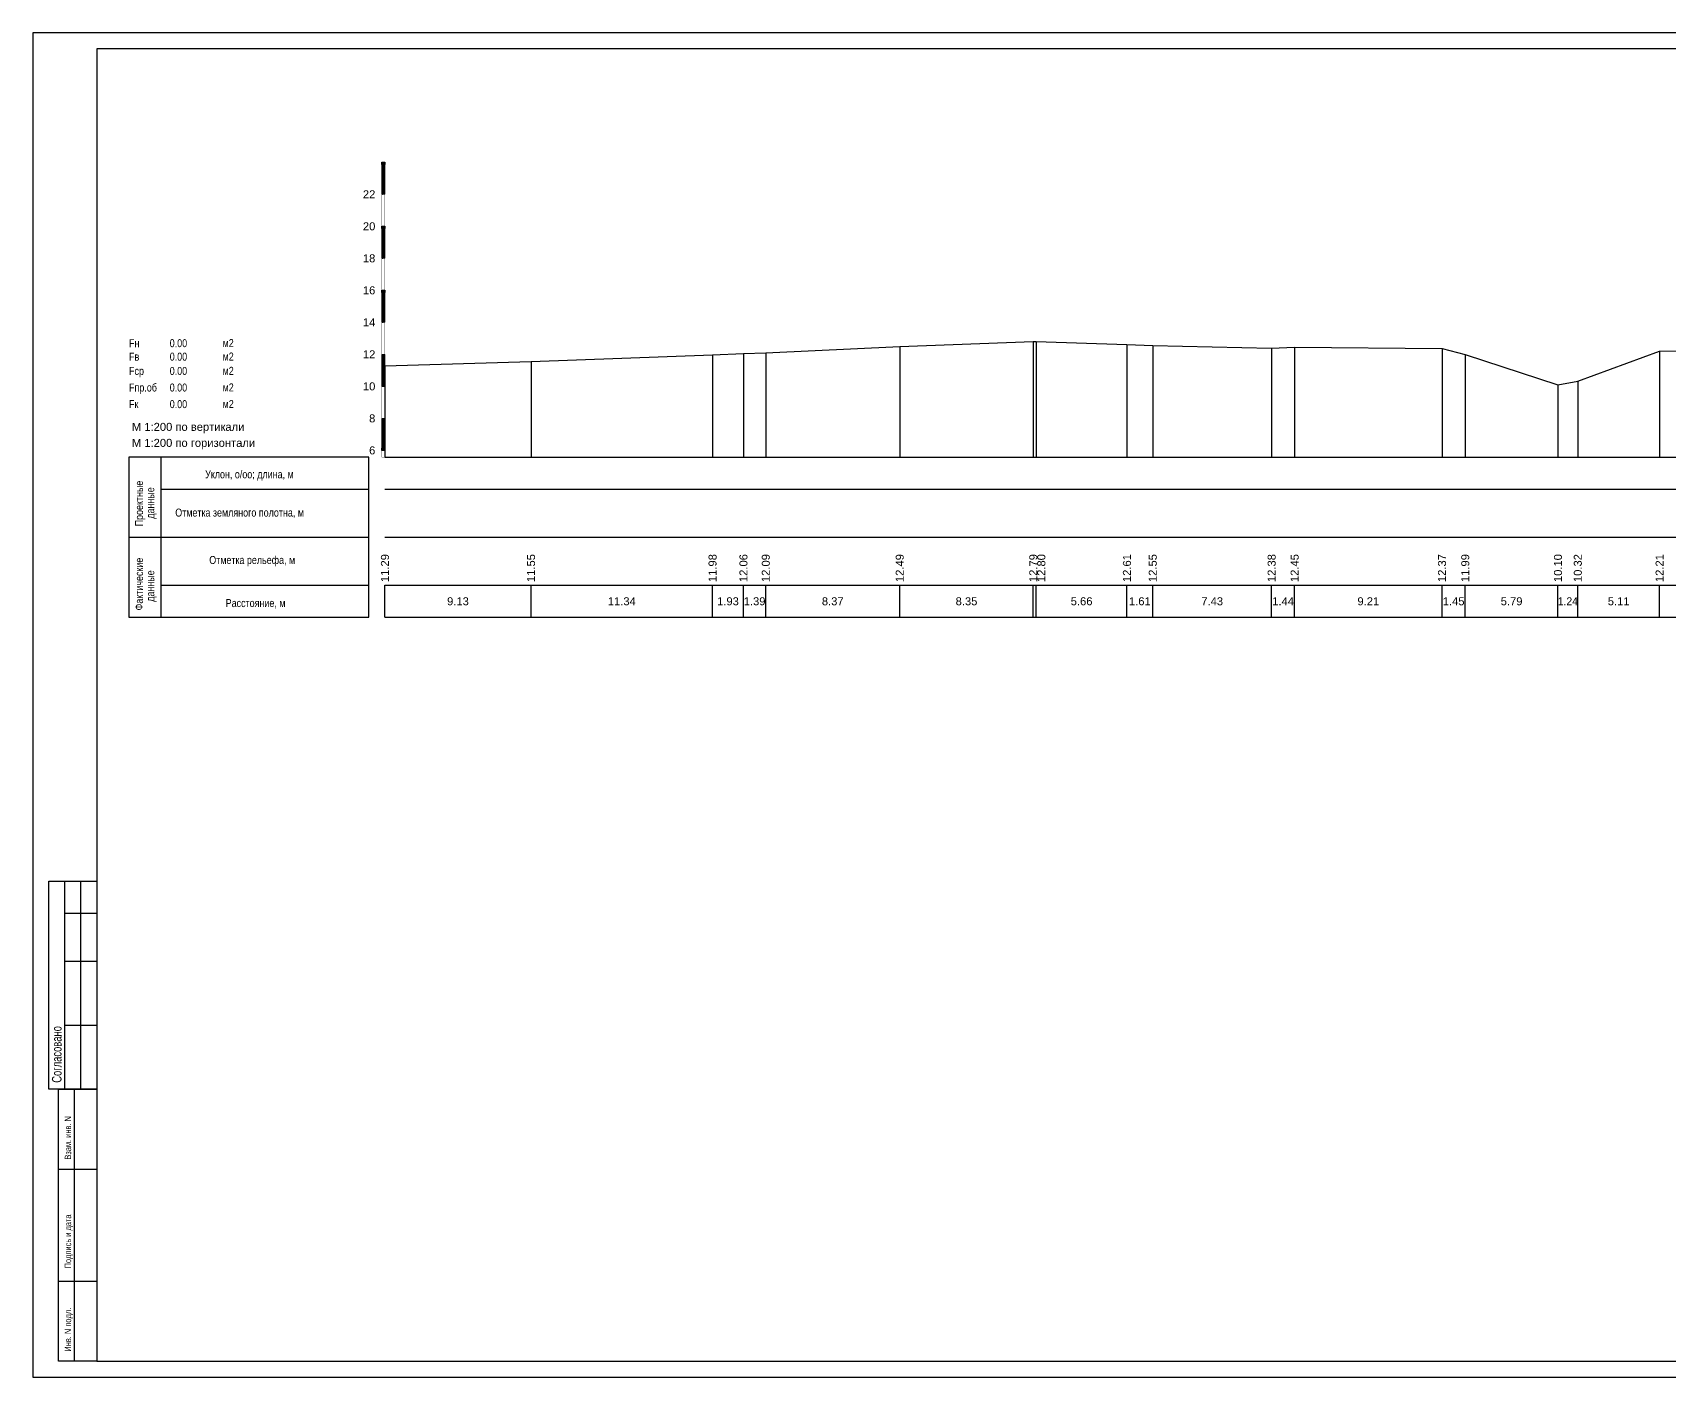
# Model space of a CAD drawing. Header units: millimetres. Extents: x 0 to 285450075, y -3000605 to 8125189010.
# Drawn here: x 8882476 to 8984700, y -37047 to 46953 of the extents above; entities that cross this region are included whole.
import ezdxf
from ezdxf.enums import TextEntityAlignment as Align

# ---------------------------------------------------------------- set-up
doc = ezdxf.new("R2010")
doc.units = ezdxf.units.MM
for name, color, linetype in [('Код_510', 7, 'Continuous'), ('Линейка абсолютных высот', 7, 'Continuous'), ('Объем выемки', 7, 'Continuous'), ('Объем кюветов', 7, 'Continuous'), ('Объем насыпи', 7, 'Continuous'), ('Объем присыпных обочин', 7, 'Continuous'), ('Объем срезки растительного слоя', 7, 'Continuous'), ('Таблица', 7, 'Continuous'), ('Черный поперечник', 3, 'Continuous')]:
    doc.layers.add(name, color=color, linetype=linetype)
doc.styles.get("Standard").update_dxf_attribs({"font": 'arial.ttf'})
pattern_1 = [(45.00000125, (7571675.8465, 9455.686), (-5.303301186, 5.303300954), []), (135.00000034, (7571675.8465, 9455.686), (-5.30330104, -5.3033011), [])]

msp = doc.modelspace()

# ---------------------------------------------------------------- hatches: boundary and pattern name
at = {"layer": 'Линейка абсолютных высот'}
h = msp.add_hatch(dxfattribs=at)
h.set_pattern_fill('ANSI37', scale=60.000002, style=0)
h.set_pattern_definition(pattern_1)
h.paths.add_polyline_path([(8904475.8936, 36860.2647), (8904475.8936, 38860.2647), (8904275.8936, 38860.2647), (8904275.8936, 36860.2647)])
h = msp.add_hatch(dxfattribs=at)
h.set_pattern_fill('ANSI37', scale=60.000002, style=0)
h.set_pattern_definition(pattern_1)
h.paths.add_polyline_path([(8904475.8936, 32860.2647), (8904475.8936, 34860.2647), (8904275.8936, 34860.2647), (8904275.8936, 32860.2647)])
h = msp.add_hatch(dxfattribs=at)
h.set_pattern_fill('ANSI37', scale=60.000002, style=0)
h.set_pattern_definition(pattern_1)
h.paths.add_polyline_path([(8904475.8936, 28860.2647), (8904475.8936, 30860.2647), (8904275.8936, 30860.2647), (8904275.8936, 28860.2647)])
h = msp.add_hatch(dxfattribs=at)
h.set_pattern_fill('ANSI37', scale=60.000002, style=0)
h.set_pattern_definition(pattern_1)
h.paths.add_polyline_path([(8904475.8936, 24860.2647), (8904475.8936, 26860.2647), (8904275.8936, 26860.2647), (8904275.8936, 24860.2647)])
h = msp.add_hatch(dxfattribs=at)
h.set_pattern_fill('ANSI37', scale=60.000002, style=0)
h.set_pattern_definition(pattern_1)
h.paths.add_polyline_path([(8904475.8936, 20860.2647), (8904475.8936, 22860.2647), (8904275.8936, 22860.2647), (8904275.8936, 20860.2647)])

# ---------------------------------------------------------------- linework, layer by layer
for p, q in [((8884475.8465, -19046.6388), (8884475.8465, -6046.6388)), ((8885475.8465, -19046.6388), (8885475.8465, -6046.6388)), ((8884475.8465, -8046.6388), (8886475.8465, -8046.6388)), ((8884475.8465, -11046.6388), (8886475.8465, -11046.6388)), ((8884475.8465, -15046.6388), (8886475.8465, -15046.6388)), ((8885075.8465, -36046.6388), (8885075.8465, -19046.6388)), ((8884075.8465, -24046.6388), (8886475.8465, -24046.6388)), ((8884075.8465, -31046.6388), (8886475.8465, -31046.6388))]:
    msp.add_line(p, q)
at = {"flags": 128}
for points in [[(8882475.8465, -37046.6388), (9120075.8465, -37046.6388), (9120075.8465, 46953.3612), (8882475.8465, 46953.3612)], [(8886475.8465, -36046.6388), (9119075.8465, -36046.6388), (9119075.8465, 45953.3612), (8886475.8465, 45953.3612)]]:
    msp.add_lwpolyline(points, close=True, dxfattribs=at)
for points in [[(8886475.8465, -19046.6388), (8883475.8465, -19046.6388), (8883475.8465, -6046.6388), (8886475.8465, -6046.6388)], [(8886475.8465, -36046.6388), (8884075.8465, -36046.6388), (8884075.8465, -19046.6388), (8886475.8465, -19046.6388)]]:
    msp.add_lwpolyline(points, dxfattribs=at)
at = {"layer": 'Код_510'}
for p, q in [((8904475.8465, 10433.7233), (8904475.8465, 12433.7233)), ((8913601.3987, 10433.7233), (8913601.3987, 12433.7233)), ((8924939.9201, 10433.7233), (8924939.9201, 12433.7233)), ((8926868.693, 10433.7233), (8926868.693, 12433.7233)), ((8928263.2883, 10433.7233), (8928263.2883, 12433.7233)), ((8936630.0825, 10433.7233), (8936630.0825, 12433.7233)), ((8944975.1065, 10433.7233), (8944975.1065, 12433.7233)), ((8945162.8219, 10433.7233), (8945162.8219, 12433.7233)), ((8950822.7952, 10433.7233), (8950822.7952, 12433.7233)), ((8952435.4886, 10433.7233), (8952435.4886, 12433.7233)), ((8959861.6465, 10433.7233), (8959861.6465, 12433.7233)), ((8961298.7831, 10433.7233), (8961298.7831, 12433.7233)), ((8970504.6309, 10433.7233), (8970504.6309, 12433.7233)), ((8971955.8348, 10433.7233), (8971955.8348, 12433.7233)), ((8977746.4614, 10433.7233), (8977746.4614, 12433.7233)), ((8978985.041, 10433.7233), (8978985.041, 12433.7233)), ((8984093.3415, 10433.7233), (8984093.3415, 12433.7233))]:
    msp.add_line(p, q, dxfattribs=at)
at = {"layer": 'Линейка абсолютных высот', "color": 7, "const_width": 20, "flags": 128}
for points in [[(8904475.8936, 36860.2647), (8904475.8936, 38860.2647), (8904275.8936, 38860.2647), (8904275.8936, 36860.2647), (8904475.8936, 36860.2647)], [(8904475.8936, 34860.2647), (8904475.8936, 36860.2647), (8904275.8936, 36860.2647), (8904275.8936, 34860.2647), (8904475.8936, 34860.2647)], [(8904475.8936, 32860.2647), (8904475.8936, 34860.2647), (8904275.8936, 34860.2647), (8904275.8936, 32860.2647), (8904475.8936, 32860.2647)], [(8904475.8936, 30860.2647), (8904475.8936, 32860.2647), (8904275.8936, 32860.2647), (8904275.8936, 30860.2647), (8904475.8936, 30860.2647)], [(8904475.8936, 28860.2647), (8904475.8936, 30860.2647), (8904275.8936, 30860.2647), (8904275.8936, 28860.2647), (8904475.8936, 28860.2647)], [(8904475.8936, 26860.2647), (8904475.8936, 28860.2647), (8904275.8936, 28860.2647), (8904275.8936, 26860.2647), (8904475.8936, 26860.2647)], [(8904475.8936, 24860.2647), (8904475.8936, 26860.2647), (8904275.8936, 26860.2647), (8904275.8936, 24860.2647), (8904475.8936, 24860.2647)], [(8904475.8936, 22860.2647), (8904475.8936, 24860.2647), (8904275.8936, 24860.2647), (8904275.8936, 22860.2647), (8904475.8936, 22860.2647)], [(8904475.8936, 20860.2647), (8904475.8936, 22860.2647), (8904275.8936, 22860.2647), (8904275.8936, 20860.2647), (8904475.8936, 20860.2647)], [(8904475.8936, 20433.7233), (8904475.8936, 20860.2647), (8904275.8936, 20860.2647), (8904275.8936, 20433.7233), (8904475.8936, 20433.7233)]]:
    msp.add_lwpolyline(points, dxfattribs=at)
at = {"layer": 'Таблица'}
for p, q in [((8904475.8465, 20433.7233), (9100874.8495, 20433.7233)), ((8904475.8465, 18433.7233), (9100874.8495, 18433.7233)), ((8904475.8465, 15433.7233), (9100874.8495, 15433.7233)), ((8904475.8465, 12433.7233), (9100874.8495, 12433.7233)), ((8904475.8465, 10433.7233), (9100874.8495, 10433.7233))]:
    msp.add_line(p, q, dxfattribs=at)
at = {"layer": 'Таблица', "linetype": 'Continuous', "flags": 128}
for points in [[(8903475.8465, 20433.7233), (8888475.8465, 20433.7233)], [(8888475.8465, 20433.7233), (8888475.8465, 10433.7233)], [(8890475.8465, 20433.7233), (8890475.8465, 10433.7233)], [(8903475.8465, 10433.7233), (8903475.8465, 20433.7233)], [(8890475.8465, 18433.7233), (8903475.8465, 18433.7233)], [(8888475.8465, 15433.7233), (8903475.8465, 15433.7233)], [(8890475.8465, 12433.7233), (8903475.8465, 12433.7233)], [(8888475.8465, 10433.7233), (8903475.8465, 10433.7233)]]:
    msp.add_lwpolyline(points, dxfattribs=at)
at = {"layer": 'Черный поперечник', "color": 7}
for p, q in [((8944975.1065, 27654.5716), (8944975.1065, 20433.7233)), ((8945162.8219, 27656.1724), (8945162.8219, 20433.7233)), ((8924939.9201, 26836.0516), (8924939.9201, 20433.7233)), ((8926868.693, 26917.8035), (8926868.693, 20433.7233)), ((8928263.2883, 26955.2065), (8928263.2883, 20433.7233)), ((8936630.0825, 27351.5134), (8936630.0825, 20433.7233)), ((8950822.7952, 27466.4026), (8950822.7952, 20433.7233)), ((8952435.4886, 27414.0386), (8952435.4886, 20433.7233)), ((8959861.6465, 27244.2577), (8959861.6465, 20433.7233)), ((8961298.7831, 27306.2585), (8961298.7831, 20433.7233)), ((8970504.6309, 27230.3021), (8970504.6309, 20433.7233)), ((8971955.8348, 26846.483), (8971955.8348, 20433.7233)), ((8984093.3415, 27068.999), (8984093.3415, 20433.7233)), ((8904475.8465, 26148.0496), (8904475.8465, 20433.7233)), ((8913601.3987, 26408.364), (8913601.3987, 20433.7233)), ((8977746.4614, 24964.0059), (8977746.4614, 20433.7233)), ((8978985.041, 25181.1723), (8978985.041, 20433.7233))]:
    msp.add_line(p, q, dxfattribs=at)
at = {"layer": 'Черный поперечник', "flags": 128}
msp.add_lwpolyline([(8904475.8465, 26148.0496), (8913601.3987, 26408.364), (8924939.9201, 26836.0516), (8926868.693, 26917.8035), (8928263.2883, 26955.2065), (8936630.0825, 27351.5134), (8944975.1065, 27654.5716), (8945162.8219, 27656.1724), (8950822.7952, 27466.4026), (8952435.4886, 27414.0386), (8959861.6465, 27244.2577), (8961298.7831, 27306.2585), (8970504.6309, 27230.3021), (8971955.8348, 26846.483), (8977746.4614, 24964.0059), (8978985.041, 25181.1723), (8984093.3415, 27068.999), (8994078.729, 27086.5134)], dxfattribs=at)

# ---------------------------------------------------------------- texts
for s, height, width, p in [('Согласовано', 600, 0.7, (8884275.8465, -18646.6388)), ('Взам. инв. N', 400, 0.8, (8884875.8465, -23446.6388)), ('Подпись и дата', 400, 0.8, (8884875.8465, -30246.6388)), ('Инв. N подл.', 400, 0.8, (8884875.8465, -35446.6388))]:
    msp.add_text(s, height=height, rotation=90.000002391, dxfattribs=dict(width=width)).set_placement(p)
at = {"layer": 'Код_510'}
for s, p in [('11.29', (8904475.8465, 12633.7233)), ('11.55', (8913601.3987, 12633.7233)), ('11.98', (8924939.9201, 12633.7233)), ('12.06', (8926868.693, 12633.7233)), ('12.09', (8928263.2883, 12633.7233)), ('12.49', (8936630.0825, 12633.7233)), ('12.79', (8944975.1065, 12633.7233)), ('12.80', (8945475.1066, 12633.7233)), ('12.61', (8950822.7952, 12633.7233)), ('12.55', (8952435.4886, 12633.7233)), ('12.38', (8959861.6465, 12633.7233)), ('12.45', (8961298.7831, 12633.7233)), ('12.37', (8970504.6309, 12633.7233)), ('11.99', (8971955.8348, 12633.7233)), ('10.10', (8977746.4614, 12633.7233)), ('10.32', (8978985.041, 12633.7233)), ('12.21', (8984093.3415, 12633.7233))]:
    msp.add_text(s, height=500, rotation=90.000002391, dxfattribs=at).set_placement(p, align=Align.MIDDLE_LEFT)
for s, p in [('9.13', (8909038.6226, 11433.7233)), ('11.34', (8919270.6594, 11433.7233)), ('1.93', (8925904.3066, 11433.7233)), ('1.39', (8927565.9906, 11433.7233)), ('8.37', (8932446.6854, 11433.7233)), ('8.35', (8940802.5945, 11433.7233)), ('5.66', (8947992.8086, 11433.7233)), ('1.61', (8951629.1419, 11433.7233)), ('7.43', (8956148.5675, 11433.7233)), ('1.44', (8960580.2148, 11433.7233)), ('9.21', (8965901.707, 11433.7233)), ('1.45', (8971230.2328, 11433.7233)), ('5.79', (8974851.1481, 11433.7233)), ('5.11', (8981539.1913, 11433.7233))]:
    msp.add_text(s, height=500, dxfattribs=at).set_placement(p, align=Align.MIDDLE_CENTER)
at = {"layer": 'Код_510', "width": 0.928935}
msp.add_text('1.24', height=500, dxfattribs=at).set_placement((8978365.7512, 11433.7233), align=Align.MIDDLE_CENTER)
at = {"layer": 'Линейка абсолютных высот'}
for s, p in [('22', (8903875.8936, 36860.2647)), ('20', (8903875.8936, 34860.2647)), ('18', (8903875.8936, 32860.2647)), ('16', (8903875.8936, 30860.2647)), ('14', (8903875.8936, 28860.2647)), ('12', (8903875.8936, 26860.2647)), ('10', (8903875.8936, 24860.2647)), ('8', (8903875.8936, 22860.2647)), ('6', (8903875.8936, 20860.2647))]:
    msp.add_text(s, height=500, dxfattribs=at).set_placement(p, align=Align.MIDDLE_RIGHT)
at = {"layer": 'Объем выемки', "width": 0.8}
for s, p in [('Fв', (8888492.9239, 26466.7061)), ('0.00', (8891032.8941, 26466.7061)), ('м2', (8894337.4351, 26473.4185))]:
    msp.add_text(s, height=500, dxfattribs=at).set_placement(p)
at = {"layer": 'Объем кюветов', "width": 0.8}
for s, p in [('Fк', (8888492.9239, 23501.7)), ('0.00', (8891032.8941, 23501.7)), ('м2', (8894337.4351, 23508.4125))]:
    msp.add_text(s, height=500, dxfattribs=at).set_placement(p)
at = {"layer": 'Объем насыпи', "width": 0.8}
for s, p in [('Fн', (8888492.9239, 27307.6803)), ('0.00', (8891032.8941, 27307.6803)), ('м2', (8894337.4351, 27314.3928))]:
    msp.add_text(s, height=500, dxfattribs=at).set_placement(p)
at = {"layer": 'Объем присыпных обочин', "width": 0.8}
for s, p in [('Fпр.об', (8888492.9239, 24537.4355)), ('0.00', (8891032.8941, 24537.4355)), ('м2', (8894337.4351, 24544.1479))]:
    msp.add_text(s, height=500, dxfattribs=at).set_placement(p)
at = {"layer": 'Объем срезки растительного слоя', "width": 0.8}
for s, p in [('Fср', (8888492.9239, 25573.1709)), ('0.00', (8891032.8941, 25573.1709)), ('м2', (8894337.4351, 25579.8834))]:
    msp.add_text(s, height=500, dxfattribs=at).set_placement(p)
at = {"layer": 'Таблица'}
for s, p in [('М 1:200 по вертикали', (8888670.4772, 22079.9533)), ('М 1:200 по горизонтали', (8888670.4772, 21079.9533))]:
    msp.add_text(s, height=500, dxfattribs=at).set_placement(p)
at = {"layer": 'Таблица', "width": 0.8}
for s, p in [('Уклон, o/oo; длина, м', (8893245.8874, 19116.9233)), ('Отметка земляного полотна, м', (8891379.0465, 16724.9233)), ('Отметка рельефа, м', (8893502.1218, 13762.578)), ('Расстояние, м', (8894527.0591, 11071.9233))]:
    msp.add_text(s, height=500, dxfattribs=at).set_placement(p)
for s, p in [('Проектные', (8889366.4465, 16112.3233)), ('данные', (8890067.6465, 16589.7233)), ('Фактические', (8889366.4465, 10860.3233)), ('данные', (8890067.6465, 11401.3233))]:
    msp.add_text(s, height=500, rotation=90.000002391, dxfattribs=at).set_placement(p)

doc.saveas('drawing.dxf')
